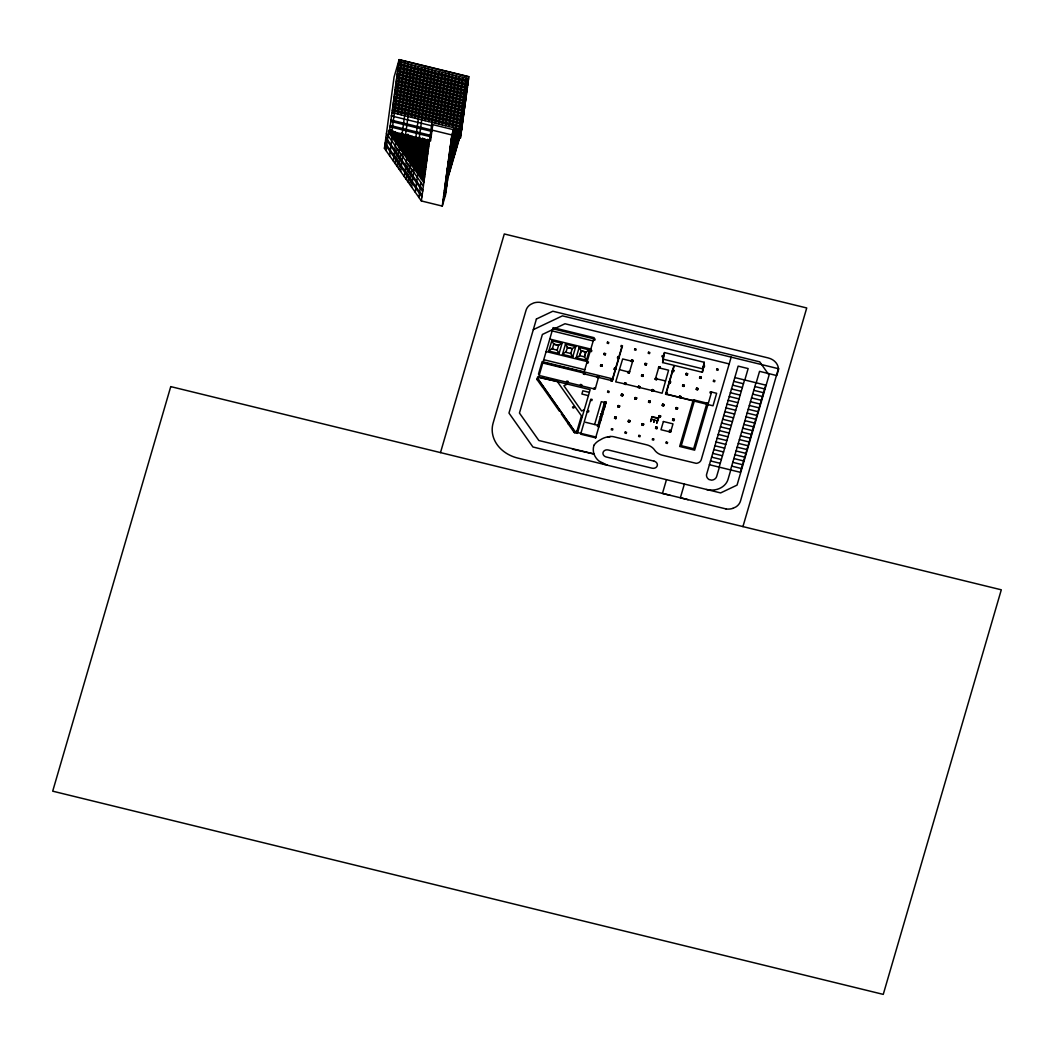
<?xml version="1.0" encoding="UTF-8"?>
<svg xmlns="http://www.w3.org/2000/svg" width="1054" height="1054" viewBox="0 0 1054 1054"><rect width="100%" height="100%" fill="white"/><g stroke="black" fill="none" stroke-linecap="round" stroke-linejoin="round"><path stroke-width="1.5" d="M461.112 132.738L447.805 178.35L445.592 194.674L442.272 206.083L421.363 200.958L384.433 148.337L394.077 77.047L399.15 59.617L468.859 76.678L460.374 138.179L461.823 126.454M385.962 150.524L387.991 135.558M384.433 148.337L389.519 130.92L399.15 59.617M391.877 131.5L401.495 60.381M389.624 155.742L392.984 130.894L424.722 176.11M397.78 114.016L404.907 61.211M393.287 160.959L397.094 132.844L425.17 172.843M401.192 114.846L401.455 112.936M401.64 111.579L401.89 109.682M402.075 108.312L402.338 106.414M402.523 105.044L402.773 103.147M402.957 101.79L403.221 99.88M403.405 98.523L403.656 96.612M403.84 95.255L404.104 93.345M404.288 91.988L404.538 90.077M404.723 88.72L404.986 86.823M405.171 85.453L405.421 83.556M405.606 82.186L405.869 80.288M406.053 78.931L406.304 77.021M406.488 75.664L406.752 73.754M406.936 72.397L407.187 70.486M407.371 69.129L407.634 67.219M407.819 65.862L408.069 63.965M395.118 163.581L397.147 148.614M397.608 145.254L397.859 143.344M398.043 141.987L398.307 140.077M398.491 138.72L398.741 136.822M398.926 135.452L399.189 133.555L425.421 170.932M396.963 166.189L401.455 132.896L425.869 167.678M402.141 134.003L404.868 113.779M405.052 112.422L405.316 110.512M405.5 109.155L405.75 107.245M405.935 105.887L406.198 103.977M406.383 102.62L406.633 100.723M406.818 99.353L407.081 97.455M407.266 96.085L407.516 94.188M407.7 92.831L407.964 90.921M408.148 89.564L408.399 87.653M408.583 86.296L408.847 84.386M409.031 83.029L409.281 81.118M409.466 79.761L409.729 77.851M409.914 76.494L410.177 74.597M410.349 73.227L410.612 71.329M410.796 69.972L411.06 68.062M411.244 66.705L411.495 64.795M398.794 168.798L400.81 153.831M401.271 150.472L401.521 148.574M401.706 147.204L401.969 145.307M402.154 143.937L402.404 142.04M402.588 140.683L402.852 138.772M403.036 137.415L403.287 135.505M400.625 171.407L408.293 114.609M408.478 113.252L408.728 111.355M408.912 109.985L409.176 108.088M409.36 106.717L409.624 104.82M409.795 103.463L410.059 101.553M410.243 100.196L410.507 98.285M410.678 96.928L410.941 95.018M411.126 93.661L411.389 91.751M411.574 90.394L411.824 88.496M412.009 87.126L412.272 85.229M412.457 83.859L412.707 81.962M412.891 80.605L413.155 78.694M413.339 77.337L413.59 75.427M413.774 74.07L414.038 72.159M414.222 70.802L414.472 68.892M414.657 67.535L414.92 65.638M411.455 117.363L411.719 115.453M411.903 114.095L412.154 112.185M412.338 110.828L412.601 108.918M412.786 107.561L413.036 105.65M413.221 104.293L413.484 102.396M413.669 101.026L413.919 99.129M414.103 97.758L414.367 95.861M414.551 94.504L414.802 92.594M414.986 91.237L415.25 89.326M415.434 87.969L415.684 86.059M415.869 84.702L416.132 82.792M416.317 81.435L416.567 79.537M416.752 78.167L417.015 76.27M417.2 74.9L417.45 73.003M417.634 71.646L417.898 69.735M418.082 68.378L418.333 66.468M404.288 176.624L409.848 135.452L426.936 159.786M406.119 179.233L408.148 164.266M408.596 160.919L408.86 159.009M409.031 157.652L409.295 155.742M409.479 154.385L409.742 152.474M409.914 151.117L410.177 149.22M410.362 147.85L410.625 145.953M410.81 144.582L411.06 142.685M411.244 141.328L411.508 139.418M411.692 138.061L411.943 136.15L427.199 157.876M414.881 118.193L415.131 116.283M415.316 114.926L415.579 113.028M415.763 111.658L416.014 109.761M416.198 108.404L416.462 106.494M416.646 105.136L416.897 103.226M417.081 101.869L417.344 99.959M417.529 98.602L417.779 96.691M417.964 95.334L418.227 93.424M418.412 92.067L418.662 90.17M418.846 88.799L419.11 86.902M419.294 85.532L419.545 83.635M419.729 82.278L419.993 80.367M420.177 79.01L420.427 77.1M420.612 75.743L420.875 73.833M421.06 72.476L421.31 70.565M421.495 69.208L421.758 67.311M407.951 181.855L413.958 137.402L427.371 156.519M415.816 137.349L418.557 117.126M418.741 115.769L418.991 113.858M419.176 112.501L419.439 110.591M419.624 109.234L419.874 107.324M420.059 105.967L420.322 104.069M420.506 102.699L420.757 100.802M420.941 99.432L421.205 97.535M421.389 96.177L421.64 94.267M421.824 92.91L422.087 91M422.272 89.643L422.522 87.732M422.707 86.375L422.97 84.465M423.155 83.108L423.405 81.211M423.589 79.84L423.853 77.943M424.037 76.573L424.288 74.676M424.472 73.319L424.736 71.409M424.92 70.051L425.17 68.141M409.782 184.463L411.811 169.496M412.259 166.137L412.522 164.226M412.707 162.869L412.957 160.959M413.142 159.602L413.405 157.705M413.59 156.335L413.84 154.437M414.024 153.08L414.288 151.17M414.472 149.813L414.723 147.903M414.907 146.546L415.171 144.635M415.355 143.278L415.605 141.368M415.79 140.011L416.053 138.1L427.634 154.609M411.613 187.072L418.319 137.455L428.082 151.341M419.242 138.193L421.969 117.969M422.153 116.599L422.417 114.702M422.601 113.331L422.852 111.434M423.036 110.077L423.3 108.167M423.484 106.81L423.734 104.899M423.919 103.542L424.182 101.632M424.367 100.275L424.617 98.365M424.802 97.008L425.065 95.11M425.249 93.74L425.5 91.843M425.684 90.473L425.948 88.576M426.132 87.218L426.396 85.308M426.567 83.951L426.83 82.041M427.015 80.684L427.278 78.773M427.45 77.416L427.713 75.506M427.898 74.149L428.161 72.239M428.346 70.881L428.596 68.984M415.276 192.289L422.614 138.048L428.701 146.717M425.131 120.709L425.394 118.799M425.579 117.442L425.842 115.532M426.014 114.175L426.277 112.264M426.462 110.907L426.725 108.997M426.896 107.64L427.16 105.743M427.344 104.372L427.608 102.475M427.792 101.105L428.043 99.208M428.227 97.851L428.491 95.94M428.675 94.583L428.925 92.673M429.11 91.316L429.373 89.406M429.558 88.049L429.808 86.138M429.992 84.781L430.256 82.884M430.44 81.514L430.691 79.617M430.875 78.246L431.139 76.349M431.323 74.992L431.573 73.082M431.758 71.725L432.021 69.814M428.556 121.539L428.82 119.642M429.004 118.272L429.255 116.375M429.439 115.005L429.703 113.107M429.887 111.75L430.137 109.84M430.322 108.483L430.585 106.573M430.77 105.216L431.02 103.305M431.205 101.948L431.468 100.038M431.653 98.681L431.903 96.784M432.087 95.413L432.351 93.516M432.535 92.146L432.786 90.249M432.97 88.892L433.234 86.981M433.418 85.624L433.668 83.714M433.853 82.357L434.116 80.447M434.301 79.09L434.551 77.179M434.735 75.822L434.999 73.925M435.183 72.555L435.434 70.658M418.939 197.506L420.968 182.54M421.416 179.18L421.679 177.283M421.863 175.913L422.114 174.015M422.298 172.645L422.562 170.748M422.746 169.391L422.997 167.481M423.181 166.124L423.444 164.213M423.629 162.856L423.879 160.946M424.064 159.589L424.327 157.678M424.512 156.321L424.762 154.424M424.946 153.054L425.21 151.157M425.394 149.787L425.645 147.889M425.829 146.532L426.093 144.622M426.277 143.265L426.527 141.355M421.363 200.958L432.232 120.472M432.417 119.115L432.68 117.205M432.865 115.848L433.115 113.937M433.299 112.58L433.563 110.67M433.747 109.313L433.998 107.416M434.182 106.046L434.446 104.148M434.63 102.778L434.88 100.881M435.065 99.524L435.328 97.614M435.513 96.257L435.763 94.346M435.948 92.989L436.211 91.079M436.396 89.722L436.646 87.811M436.83 86.454L437.094 84.557M437.278 83.187L437.529 81.29M437.713 79.92L437.977 78.022M438.161 76.665L438.411 74.755M438.596 73.398L438.859 71.488M435.394 123.213L435.658 121.315M435.842 119.945L436.092 118.048M436.277 116.678L436.54 114.781M436.725 113.424L436.975 111.513M437.16 110.156L437.423 108.246M437.608 106.889L437.858 104.978M438.042 103.621L438.306 101.711M438.49 100.354L438.741 98.457M438.925 97.087L439.189 95.189M439.373 93.819L439.623 91.922M439.808 90.565L440.071 88.655M440.256 87.298L440.506 85.387M440.691 84.03L440.954 82.12M441.139 80.763L441.389 78.852M441.573 77.495L441.837 75.598M442.021 74.228L442.272 72.331M438.82 124.056L439.07 122.145M439.254 120.788L439.518 118.878M439.702 117.521L439.953 115.611M440.137 114.254L440.401 112.356M440.585 110.986L440.835 109.089M441.02 107.719L441.283 105.822M441.468 104.465L441.718 102.554M441.903 101.197L442.166 99.287M442.351 97.93L442.601 96.019M442.785 94.662L443.049 92.752M443.233 91.395L443.497 89.485M443.668 88.128L443.932 86.23M444.116 84.86L444.38 82.963M444.564 81.606L444.814 79.696M444.999 78.339L445.262 76.428M445.447 75.071L445.697 73.161M442.232 124.886L442.496 122.989M442.68 121.618L442.943 119.721M443.115 118.351L443.378 116.454M443.563 115.097L443.826 113.186M444.011 111.829L444.261 109.919M444.445 108.562L444.709 106.652M444.893 105.295L445.144 103.384M445.328 102.027L445.592 100.13M445.776 98.76L446.026 96.863M446.211 95.492L446.474 93.595M446.659 92.238L446.909 90.328M447.094 88.971L447.357 87.06M447.542 85.703L447.792 83.793M447.976 82.436L448.24 80.526M448.424 79.169L448.675 77.271M448.859 75.901L449.123 74.004M445.658 125.729L445.921 123.819M446.106 122.462L446.356 120.551M446.54 119.194L446.804 117.284M446.988 115.927L447.239 114.03M447.423 112.659L447.686 110.762M447.871 109.392L448.121 107.495M448.306 106.138L448.569 104.227M448.754 102.87L449.004 100.96M449.188 99.603L449.452 97.693M449.636 96.336L449.887 94.425M450.071 93.068L450.335 91.171M450.519 89.801L450.769 87.904M450.954 86.533L451.217 84.636M451.402 83.279L451.652 81.369M451.837 80.012L452.1 78.101M452.285 76.744L452.535 74.834M449.083 126.559L449.333 124.662M449.518 123.292L449.781 121.394M449.966 120.037L450.216 118.127M450.401 116.77L450.664 114.86M450.848 113.503L451.099 111.592M451.283 110.235L451.547 108.325M451.731 106.968L451.982 105.057M452.166 103.7L452.429 101.803M452.614 100.433L452.864 98.536M453.049 97.166L453.312 95.268M453.497 93.911L453.747 92.001M453.931 90.644L454.195 88.734M454.379 87.377L454.63 85.466M454.814 84.109L455.078 82.199M455.262 80.842L455.512 78.945M455.697 77.574L455.96 75.677M452.495 127.402L452.759 125.492M452.943 124.135L453.194 122.224M453.378 120.867L453.642 118.957M453.826 117.6L454.076 115.703M454.261 114.333L454.524 112.435M454.709 111.065L454.959 109.168M455.144 107.811L455.407 105.901M455.591 104.544L455.842 102.633M456.026 101.276L456.29 99.366M456.474 98.009L456.725 96.098M456.909 94.741L457.172 92.844M457.357 91.474L457.607 89.577M457.792 88.207L458.055 86.309M458.24 84.952L458.49 83.042M458.674 81.685L458.938 79.775M459.122 78.418L459.373 76.507M442.272 206.083L451.889 134.965L453.721 128.693M445.328 185.781L445.578 183.883M445.763 182.526L446.026 180.616M446.211 179.259L446.461 177.349M446.646 175.992L446.909 174.081M447.094 172.724L447.344 170.814M447.528 169.457L447.792 167.546M447.976 166.189L448.227 164.292M448.411 162.922L448.675 161.025M448.859 159.668L449.109 157.757M449.294 156.4L449.557 154.49M449.742 153.133L449.992 151.223M450.177 149.866L450.44 147.955M450.625 146.598L450.875 144.688M451.059 143.331L451.323 141.434M451.507 140.063L451.758 138.166M451.942 136.796L452.206 134.899M446.158 182.935L446.409 181.024M446.593 179.667L446.856 177.77M447.041 176.4L447.291 174.503M447.476 173.133L447.739 171.235M447.924 169.878L448.174 167.968M448.358 166.611L448.622 164.701M448.806 163.344L449.057 161.433M449.241 160.076L449.505 158.166M449.689 156.809L449.939 154.912M450.124 153.541L450.387 151.644M450.572 150.274L450.822 148.377M451.007 147.02L451.27 145.109M451.455 143.752L451.705 141.842M451.889 140.485L452.153 138.575M452.337 137.218L452.588 135.307M452.772 133.95L453.036 132.053M446.988 180.089L447.239 178.179M447.423 176.822L447.686 174.911M447.871 173.554L448.121 171.644M448.306 170.287L448.569 168.376M448.754 167.019L449.004 165.122M449.188 163.752L449.452 161.855M449.636 160.485L449.887 158.587M450.071 157.23L450.335 155.32M450.519 153.963L450.769 152.053M450.954 150.696L451.217 148.785M451.402 147.428L451.652 145.518M451.837 144.161L452.1 142.264M452.285 140.893L452.535 138.996M452.719 137.626L452.983 135.729M453.167 134.372L453.431 132.461M447.818 177.23L448.069 175.333M448.253 173.963L448.517 172.065M448.701 170.708L448.964 168.798M449.136 167.441L449.399 165.531M449.584 164.174L449.847 162.263M450.018 160.906L450.282 158.996M450.466 157.639L450.73 155.728M450.914 154.371L451.165 152.474M451.349 151.104L451.613 149.207M451.797 147.837L452.047 145.939M452.232 144.582L452.495 142.672M452.68 141.315L452.93 139.405M453.115 138.048L453.378 136.137M453.563 134.78L453.813 132.87M453.997 131.513L454.261 129.616L451.191 140.129M448.648 174.384L448.912 172.474M449.096 171.117L449.347 169.207M449.531 167.85L449.794 165.952M449.979 164.582L450.229 162.685M450.414 161.315L450.677 159.417M450.862 158.06L451.112 156.15M451.296 154.793L451.56 152.883M451.744 151.526L451.995 149.615M452.179 148.258L452.443 146.348M452.627 144.991L452.877 143.094M453.062 141.723L453.325 139.826M453.51 138.456L453.76 136.559M453.945 135.202L454.208 133.291M454.393 131.934L454.643 130.024M449.478 171.525L449.742 169.628M449.926 168.271L450.177 166.361M450.361 165.004L450.625 163.093M450.809 161.736L451.059 159.826M451.244 158.469L451.507 156.559M451.692 155.201L451.942 153.304M452.126 151.934L452.39 150.037M452.574 148.667L452.825 146.769M453.009 145.412L453.273 143.502M453.457 142.145L453.707 140.235M453.892 138.878L454.155 136.967M454.34 135.61L454.59 133.7M454.775 132.343L455.038 130.446L450.308 146.664M450.308 168.68L450.572 166.769M450.756 165.412L451.007 163.515M451.191 162.145L451.455 160.248M451.639 158.877L451.889 156.98M452.074 155.623L452.337 153.713M452.522 152.356L452.772 150.445M452.957 149.088L453.22 147.178M453.404 145.821L453.655 143.911M453.839 142.553L454.103 140.656M454.287 139.286L454.551 137.389M454.722 136.019L454.985 134.121M455.17 132.764L455.433 130.854L449.86 149.931M455.921 128.232L456.171 126.335M456.356 124.965L456.619 123.068M456.804 121.711L457.054 119.8M457.238 118.443L457.502 116.533M457.686 115.176L457.937 113.265M458.121 111.908L458.385 109.998M458.569 108.641L458.819 106.744M459.004 105.374L459.267 103.476M459.452 102.106L459.715 100.209M459.887 98.852L460.15 96.942M460.334 95.585L460.598 93.674M460.769 92.317L461.033 90.407M461.217 89.05L461.481 87.139M461.665 85.782L461.916 83.872M462.1 82.515L462.363 80.618M462.548 79.248L462.798 77.35M451.138 165.834L451.402 163.923M451.586 162.566L451.85 160.656M452.034 159.299L452.285 157.389M452.469 156.032L452.733 154.134M452.917 152.764L453.167 150.867M453.352 149.497L453.615 147.6M453.8 146.242L454.05 144.332M454.234 142.975L454.498 141.065M454.682 139.708L454.933 137.797M455.117 136.44L455.381 134.53M455.565 133.173L455.815 131.263L449.426 153.199M451.982 162.975L452.232 161.078M452.416 159.707L452.68 157.81M452.864 156.453L453.115 154.543M453.299 153.186L453.563 151.275M453.747 149.918L453.997 148.008M454.182 146.651L454.445 144.741M454.63 143.384L454.88 141.486M455.064 140.116L455.328 138.219M455.512 136.849L455.763 134.952M455.947 133.595L456.211 131.684L448.978 156.453M452.812 160.129L453.062 158.219M453.246 156.862L453.51 154.951M453.694 153.594L453.945 151.697M454.129 150.327L454.393 148.43M454.577 147.059L454.827 145.162M455.012 143.805L455.275 141.895M455.46 140.538L455.71 138.627M455.895 137.27L456.158 135.36M456.342 134.003L456.593 132.093L448.543 159.721M453.642 157.283L453.892 155.373M454.076 154.016L454.34 152.105M454.524 150.748L454.775 148.838M454.959 147.481L455.223 145.571M455.407 144.214L455.657 142.303M455.842 140.946L456.105 139.049M456.29 137.679L456.553 135.782M456.725 134.411L456.988 132.514M454.472 154.424L454.735 152.527M454.92 151.157L455.17 149.26M455.354 147.889L455.618 145.992M455.802 144.635L456.053 142.725M456.237 141.368L456.501 139.457M456.685 138.1L456.935 136.19M457.12 134.833L457.383 132.923M455.302 151.578L455.565 149.668M455.75 148.311L456 146.401M456.184 145.044L456.448 143.133M456.632 141.776L456.883 139.879M457.067 138.509L457.331 136.612M457.515 135.241L457.765 133.344M456.132 148.719L456.395 146.822M456.58 145.452L456.83 143.555M457.014 142.198L457.278 140.287M457.462 138.93L457.713 137.02M457.897 135.663L458.161 133.753M458.345 132.396L458.595 130.485L447.212 169.523M456.962 145.874L457.225 143.963M457.41 142.606L457.673 140.709M457.844 139.339L458.108 137.442M458.292 136.071L458.556 134.174M458.727 132.817L458.991 130.907L446.777 172.79M459.333 129.075L459.597 127.165M459.781 125.808L460.045 123.898M460.216 122.541L460.479 120.63M460.664 119.273L460.927 117.376M461.112 116.006L461.362 114.109M461.547 112.738L461.81 110.841M461.995 109.484L462.245 107.574M462.429 106.217L462.693 104.306M462.877 102.949L463.128 101.039M463.312 99.682L463.576 97.772M463.76 96.415L464.01 94.517M464.195 93.147L464.458 91.25M464.643 89.88L464.893 87.983M465.077 86.626L465.341 84.715M465.525 83.358L465.776 81.448M465.96 80.091L466.224 78.18M457.805 143.028L458.055 141.117M458.24 139.76L458.503 137.85M458.688 136.493L458.938 134.583M459.122 133.226L459.386 131.315L446.329 176.058M458.635 140.169L458.885 138.272M459.07 136.901L459.333 135.004M459.518 133.634L459.768 131.737L445.882 179.312M459.465 137.323L459.715 135.413M459.9 134.056L460.163 132.145L445.447 182.579M460.031 136.467L460.73 131.21L445.183 184.49M461.178 127.942L461.441 126.032M462.324 119.497L462.508 118.14M463.641 109.708L463.154 116.651L463.72 114.688L394.012 97.627M464.709 101.816L464.274 105.084L465.67 100.262L395.961 83.2M465.591 95.282L465.407 96.639L466.237 93.793M466.474 88.747L466.738 86.85M462.89 118.562L462.271 123.186L462.838 121.21L393.129 104.162M465.104 102.225L464.471 106.849L465.051 104.886L395.342 87.838M465.987 95.703L465.354 100.328L465.934 98.351L396.225 81.303M595.866 437.015L574.97 431.903L538.054 379.071L574.997 431.692L576.683 432.1L581.189 416.659L582.164 416.897L557.237 381.377L538.541 377.398M543.363 386.634L542.481 387.253L536.947 379.387L537.698 376.831L590.148 389.664L577.381 433.365L574.325 432.627L567.935 423.51L568.817 422.891M552.388 348.255L548.805 351.035L559.068 353.551L562.072 343.222L551.809 340.719L553.719 344.091L552.296 348.979L557.158 350.165L559.068 353.551M552.494 348.887L552.612 348.018M559.002 366.423L542.981 362.326M566.077 351.601L562.48 354.381L572.744 356.898L575.747 346.582L565.497 344.065L562.48 354.381M566.182 352.234L566.288 351.364M574.997 431.692L574.733 432.72M598.501 377.78L597.196 377.451L597.486 376.067L598.935 376.423L598.58 377.648M599.542 423.734C597.144 424.143 602.427 420.151 601.347 416.976L600.372 416.738L601.347 416.976M602.875 412.325C600.477 412.746 605.76 408.741 604.667 405.566L603.692 405.329L604.667 405.566M618.566 358.281L615.523 368.452M618.869 356.858L621.926 346.7M651.596 418.267L652.044 416.607L658.566 418.201L657.801 420.915L651.122 419.281L651.991 416.831M662.623 362.55L663.533 355.83L662.215 355.554L661.899 356.634L663.203 356.95L664.481 352.576L704.217 362.299L703.308 369.005L702.359 372.273L662.623 362.55L664.481 352.576M692.965 400.889L694.27 401.205M702.359 372.273L703.084 366.897M593.942 445.289L593.784 445.947A18.471 15.494 7.7 0 0 598.962 461.059L607.341 465.249M467.436 81.672L468.266 78.826L467.568 83.991L468.134 82.028L398.425 64.979M451.626 136.862L453.866 129.194L451.375 138.772M468.002 80.736L468.582 78.76L398.873 61.712M467.752 82.634L468.319 80.671L398.61 63.609M450.743 143.397L454.827 128.667M466.29 90.117L467.12 87.258L466.421 92.436L467.001 90.46L397.292 73.411M467.304 85.901L467.884 83.938L398.175 66.876M450.493 145.307L455.223 129.075M466.869 89.168L467.436 87.192L397.727 70.144M466.685 90.525L467.251 88.562L397.542 71.501M450.045 148.561L455.605 129.497M449.61 151.829L456 129.905M465.157 98.549L466.553 93.727L396.844 76.678M465.802 97.06L466.369 95.084L396.66 78.036M449.162 155.096L456.395 130.327M465.539 98.957L466.118 96.994L396.409 79.946M448.727 158.363L456.777 130.736M464.089 106.441L465.486 101.619L395.777 84.57M448.279 161.631L457.172 131.157M464.656 105.492L465.236 103.529L395.527 86.468M448.095 162.988L457.818 129.668M447.845 164.898L457.568 131.566M464.221 108.76L464.788 106.797L395.079 89.735M447.66 166.255L458.213 130.077L447.397 168.166M463.773 112.027L464.353 110.051L394.644 93.002M463.589 113.384L464.168 111.421L394.459 94.359M446.949 171.42L459.175 129.55M463.338 115.294L463.905 113.318L394.196 96.27M446.514 174.687L459.57 129.958M462.06 121.408L463.47 116.586L393.761 99.537M462.706 119.919L463.286 117.943L393.577 100.894M446.066 177.955L459.952 130.38M462.456 121.816L463.022 119.853L393.313 102.805M445.631 181.222L460.348 130.788M460.993 129.299L462.403 124.477L392.694 107.429M461.573 128.351L462.139 126.388L392.431 109.326M444.999 185.847L461.955 127.745L392.246 110.696M444.748 187.757L461.705 129.655L391.996 112.594M444.287 191.117L447.621 179.707M443.747 195.188L447.067 183.791M443.563 196.558L446.883 185.148M443.009 200.629L446.329 189.233M442.825 201.999L446.145 190.59M440.493 452.601L504.286 233.962L806.732 307.966L742.938 526.605M537.171 379.69L538.027 379.282L553.1 327.649L594.14 337.688L583.521 374.104L584.825 374.433L585.26 373.076L583.797 372.721M548.805 351.035L552.125 339.625M557.158 350.165L558.58 345.277L562.072 343.222M565.497 344.065L567.395 347.438L565.972 352.326L570.833 353.512L572.744 356.898M570.833 353.512L572.256 348.624L575.747 346.582M566.512 382.167L566.828 381.074L568.132 381.403L567.816 382.483M576.169 357.728L579.173 347.412L589.436 349.928L586.419 360.244L576.169 357.728L579.66 355.672L581.083 350.784L579.173 347.412M579.858 355.58L581.202 350.969L585.734 352.076L584.39 356.687M586.419 360.244L584.522 356.858L585.945 351.983L589.436 349.928M580.187 385.514L580.504 384.433L581.808 384.75L581.492 385.83M584.957 374.21L583.442 373.946M597.051 377.029L598.804 377.596M583.89 423.076L580.649 434.169L595.629 437.832M584.206 421.982L590.859 399.176L592.164 399.492L591.847 400.586L590.543 400.27M593.876 388.86L594.192 387.78L595.497 388.096M600.53 366.015L600.806 364.658L602.269 365.013L601.913 366.239L600.451 365.883M604.047 354.473L604.14 353.261L605.589 353.617L605.233 354.842L603.784 354.487M602.005 365.027L601.834 366.331M605.325 353.63L605.154 354.934M598.777 376.383L595.167 389.176L540.452 375.791M594.627 424.498L601.294 401.693L605.879 402.628M610.701 380.507L612.269 380.995L612.624 379.769L611.162 379.414L610.885 380.81L612.176 381.126L622.479 345.791L621.188 345.475L620.872 346.555L622.163 346.871M598.408 423.458L600.424 416.528L601.57 416.804M601.729 412.048L603.758 405.131L604.891 405.408M598.092 425.091L599.212 425.434L598.962 426.606L597.499 426.251M601.426 413.682L602.545 414.038L602.282 415.197L600.82 414.841M612.19 379.848L615.272 369.506M595.55 438.108L606.169 401.719M624.403 383.788L626.181 384.223M614.574 418.359L614.864 416.976L616.327 417.331L615.879 418.675L614.772 418.188M618.184 405.566L617.907 406.963L619.212 407.279L619.647 405.922L618.184 405.566L619.554 405.974L619.041 407.081M632.519 361.667L631.214 361.338L631.504 359.954L632.953 360.31L629.185 373.063L627.881 372.747L628.171 371.364L629.633 371.719M624.969 383.05L626.089 383.327M615.72 418.491L616.155 417.292M622.374 395.685L622.809 394.486M629.027 372.879L629.462 371.68M632.36 361.469L632.795 360.27M638.078 387.134L639.87 387.569M634.916 398.873L635.193 397.516L636.656 397.872L636.221 399.216L634.916 398.873L635.233 397.819L636.537 398.135M628.79 420.375L629.91 420.73M638.302 387.556L638.764 386.172L639.778 386.673M629.396 421.837L629.844 420.638M636.049 399.031L636.497 397.832M642.716 376.225L643.151 375.026M646.036 364.816L646.471 363.617M646.194 365.013L646.642 363.656L645.18 363.301L644.824 364.526L646.286 364.882L644.89 364.697L645.206 363.604L646.51 363.92M651.767 390.481L653.546 390.915M643.559 424.288L642.255 423.971L641.939 425.052L643.243 425.381L643.678 424.024L642.229 423.668L641.873 424.894L643.322 425.249M651.991 390.902L652.452 389.519L653.454 390.02M651.28 419.321L650.621 421.613L651.451 419.36M654.468 420.098L653.796 422.39L654.626 420.138M656.155 427.068L655.628 428.398L656.919 428.728L657.367 427.371L655.904 427.015L655.548 428.24L656.761 428.53M659.475 415.671L658.948 417.002L660.252 417.318L660.687 415.961L659.237 415.605L658.882 416.831L660.331 417.186M662.808 404.262L662.281 405.592L663.585 405.922L664.02 404.565L662.558 404.209L662.202 405.434L663.664 405.79M673.875 365.843L665.601 394.196L666.905 394.512L667.34 393.155L665.891 392.799L665.535 394.025L707.959 404.512M666.247 393.155L669.264 382.839M669.58 381.746L672.584 371.43M672.9 370.349L674.191 365.922M657.103 427.384L655.97 427.107M660.423 415.974L659.29 415.698M673.401 371.509L672.188 371.219L672.544 369.994L673.993 370.349L673.559 371.706L672.254 371.39M673.163 419.018L672.623 420.348L673.928 420.665L674.376 419.308L672.913 418.952L672.557 420.177L674.02 420.533M679.211 397.371L679.566 396.146L681.029 396.502L680.581 397.859L679.29 397.542L679.817 396.212M669.303 431.745L669.83 430.414M676.484 407.608L675.957 408.939L677.261 409.268L677.696 407.911L676.246 407.555L675.891 408.781L677.34 409.136M683.137 384.802L682.61 386.133L683.914 386.449L684.349 385.105L682.9 384.75L682.544 385.962L683.993 386.331M686.47 373.406L685.943 374.737L687.248 375.053L687.682 373.696L686.22 373.34L685.864 374.565L687.327 374.921M674.112 419.321L672.979 419.044M677.432 407.924L676.299 407.648M666.457 479.715L662.465 493.404L670.225 495.34M696.826 388.149L696.299 389.479L697.59 389.809L698.038 388.452L696.575 388.096L696.22 389.321L697.682 389.677M700.146 376.752L699.619 378.083L700.923 378.399L701.358 377.042L699.909 376.686L699.553 377.912L701.002 378.267M703.585 364.473L704.217 362.299M694.586 400.125L681.279 445.697L693.664 448.727L706.957 403.142M684.362 484.102L680.37 497.778L688.13 499.715M711.595 392.062L694.639 450.163L679.659 446.461L693.282 399.795L708.262 403.471M731.173 357.135L701.253 459.676A6.126 5.138 7.7 0 1 696.246 463.352L662.544 455.249A12.912 10.83 7.7 0 1 657.986 453.286L657.327 452.825A12.912 10.83 7.7 0 1 654.587 450.032A12.912 10.83 7.7 0 0 651.859 447.239L651.188 446.777A12.912 10.83 7.7 0 0 646.629 444.814L613.744 436.764A8.406 7.049 7.7 0 0 610.477 436.527L609.396 436.685M719.144 467.106L744.572 379.954M719.381 467.172L716.654 476.487A6.126 5.138 7.7 0 1 711.648 480.176L708.986 479.517A6.126 5.138 7.7 0 1 706.509 474.708L738.143 366.12L748.142 368.571L744.809 380.02M730.554 469.9L755.981 382.747M730.778 469.965L728.064 479.28A17.892 15.006 7.7 0 1 706.509 489.504L706.509 489.504M756.205 382.8L759.552 371.351L776.798 375.58L778.774 368.781L562.441 315.857L533.311 329.652M567.342 384.078L563.903 385.711L581.65 410.994L584.285 409.756M574.101 432.311L578.277 430.335M732.978 508.318L735.89 506.934A13.438 11.278 7.7 0 0 740.514 500.979L778.432 368.518A13.465 11.291 7.7 0 0 768.208 357.938L540.399 302.406A13.438 11.278 7.7 0 0 533.548 303.025L530.636 304.408A13.438 11.278 7.7 0 0 526.012 310.363L493.127 423.049A33.609 28.194 7.7 0 0 495.051 441.231A33.122 27.773 7.7 0 0 499.543 447.607A33.609 28.181 7.7 0 0 517.738 458.068L726.114 508.95M609.199 436.699L606.854 437.081A18.485 15.494 7.7 0 0 600.543 439.729A18.485 15.494 7.7 0 0 593.955 445.275M607.565 436.962L610.477 436.527M572.467 449.188L594.008 453.997L538.844 440.493L519.451 413.049L542.388 334.461L564.984 323.749L729.184 363.92M559.015 366.252L584.035 372.273M399.137 59.801L468.832 76.863M397.99 68.233L467.699 85.295M397.108 74.768L466.817 91.83M394.894 91.092L464.603 108.154M392.878 106.059L462.587 123.12M461.428 131.645L432.772 124.635L430.559 140.959L389.519 130.92M391.1 115.848L432.588 125.993M390.981 120.037L451.889 134.965M390.797 121.394L431.85 131.434M390.257 125.479L431.297 135.518M390.072 126.836L431.112 136.875M552.77 328.769L595.128 339.098L594.812 340.178L593.507 339.862M703.268 365.593L704.573 365.909L704.256 366.99L702.952 366.673M552.138 330.903L593.191 340.956M663.572 359.282L703.308 369.005M734.809 377.569L765.757 385.145L740.316 472.297L709.368 464.722M733.703 381.35L743.465 383.748M754.875 386.541L764.651 388.926M549.766 339.059L590.807 349.098M590.49 350.178L591.795 350.495L591.478 351.588L590.174 351.272M604.179 353.525L605.483 353.841M617.855 356.871L619.159 357.227M631.53 360.257L632.835 360.573M660.199 367.266L658.895 366.95L655.245 379.44L656.55 379.756L656.998 378.412L655.535 378.057L655.18 379.269L656.629 379.624M672.584 370.27L673.875 370.613M686.259 373.643L687.564 373.959M699.935 376.989L701.239 377.319M732.596 385.145L742.359 387.543M753.768 390.323L763.544 392.72M632.598 361.39L622.664 358.966L615.707 381.877L624.561 383.827M658.658 367.767L668.592 370.191L662.123 393.234L653.388 390.876M617.46 357.833L618.922 358.189L619.278 356.963L617.815 356.608L617.539 357.991L618.843 358.32M631.148 361.179L632.598 361.535M659.962 368.228L658.5 367.872L658.855 366.647L660.318 367.003L659.883 368.36L658.579 368.044M553.719 344.091L558.58 345.277M567.395 347.438L572.256 348.624M581.083 350.784L585.945 351.983M553.837 344.263L558.383 345.383M567.526 347.622L572.058 348.729M731.489 388.939L741.265 391.324M752.661 394.117L762.437 396.502M579.66 355.672L584.522 356.858M730.382 392.72L740.158 395.118M751.555 397.911L761.331 400.296M546.117 351.549L588.475 361.904L588.145 362.984L586.854 362.668M600.846 364.934L602.15 365.251M614.522 368.281L615.826 368.637M628.21 371.667L629.501 371.983M643.19 375.329L641.886 375.013L641.57 376.094L642.874 376.41L643.309 375.066L641.846 374.71L641.491 375.922L642.953 376.278M655.562 378.36L656.866 378.676M669.25 381.667L670.555 382.022M682.926 385.053L684.23 385.369M696.615 388.399L697.906 388.715M619.541 369.651L629.422 372.246M665.456 380.889L655.483 378.623M729.276 396.515L739.052 398.899M750.448 401.693L760.224 404.09M614.139 369.229L615.589 369.585L615.944 368.373L614.495 368.004L614.205 369.401L615.51 369.717M627.815 372.576L629.278 372.932M670.318 382.971L668.855 382.615L669.211 381.403L670.673 381.759L670.239 383.103L668.934 382.786M711.279 393.155L709.974 392.826L710.291 391.745L716.641 393.3L713.005 405.79L706.641 404.235M728.169 400.309L737.945 402.694M749.341 405.487L759.117 407.872M727.062 404.09L736.838 406.488M748.235 409.268L758.01 411.666M543.745 359.691L584.786 369.73M612.822 378.913L542.138 361.627L538.489 374.117L539.464 374.354M542.797 362.984L585.141 373.34M597.539 376.159L598.817 376.686M611.228 379.506L612.493 380.033M665.944 392.892L667.222 393.432M679.632 396.238L680.91 396.778M725.956 407.885L735.732 410.269M747.128 413.063L756.904 415.447M584.917 374.051L597.223 377.068M598.606 377.398L610.898 380.415M625.944 384.17L638.25 387.174M639.633 387.516L651.925 390.52M666.984 394.209L679.369 397.239M680.673 397.556L693.045 400.586M724.849 411.666L734.625 414.064M746.034 416.857L755.797 419.242M723.742 415.46L733.518 417.845M744.928 420.638L754.69 423.036M621.583 394.249L622.888 394.565M635.259 397.595L636.537 398.096M648.935 400.942L650.239 401.271M662.623 404.288L663.928 404.617M621.544 394.473L622.848 394.789M650.213 401.482L648.908 401.166L648.592 402.246L649.896 402.562L650.331 401.218L648.882 400.863L648.526 402.075L649.975 402.444M662.597 404.512L663.901 404.828M676.273 407.858L677.577 408.175M722.636 419.255L732.411 421.64M743.821 424.433L753.584 426.817M621.162 395.382L622.624 395.737M634.837 398.728L636.3 399.084M721.529 423.036L731.305 425.434M742.714 428.214L752.477 430.612M537.053 379.045L538.027 379.282M589.344 392.378L582.836 390.784L581.887 394.038L588.395 395.632M720.435 426.83L730.198 429.215M741.608 432.008L751.383 434.406M604.535 402.523L605.839 402.839M618.224 405.869L619.528 406.185M659.264 415.908L660.568 416.238M672.953 419.255L674.244 419.584M719.329 430.612L729.091 433.01M740.501 435.803L750.277 438.187M604.153 403.445L605.615 403.801L605.971 402.575L604.509 402.22L604.219 403.616L605.523 403.932M617.828 406.791L619.291 407.147M651.965 417.002L658.473 418.596M718.222 434.406L727.985 436.804M739.394 439.584L749.17 441.982M717.115 438.2L726.891 440.585M738.287 443.378L748.063 445.763M602.638 413.985L601.175 413.629L600.899 415.012L602.203 415.329M671.042 430.717L669.593 430.361L669.224 431.587L670.687 431.942M614.93 417.055L616.221 417.384M642.281 423.748L643.586 424.077M669.646 430.454L670.95 430.77M587.539 410.586L588.83 410.902L588.514 411.982L587.21 411.666M601.215 413.932L602.519 414.248M614.89 417.279L616.195 417.595M629.884 420.941L628.579 420.625L628.263 421.705L629.567 422.022L630.002 420.678L628.54 420.322L628.184 421.547L629.646 421.903M655.944 427.318L657.235 427.634M669.619 430.664L670.924 430.981M716.009 441.982L725.784 444.38M737.181 447.173L746.957 449.557M614.508 418.188L615.958 418.557M714.902 445.776L724.678 448.161M736.074 450.954L745.85 453.352M713.795 449.571L723.571 451.955M734.967 454.748L744.743 457.133M599.318 425.381L597.855 425.026L597.565 426.422L598.87 426.738M712.688 453.352L722.464 455.75M733.861 458.53L743.637 460.927M585.51 422.272L599.186 425.645M711.582 457.146L721.358 459.531M732.754 462.324L742.53 464.709M710.475 460.927L720.251 463.325M731.66 466.118L741.423 468.503M601.505 462.838L605.036 464.55M427.779 139.247L429.4 141.552M426.712 139.998L429.149 143.449M424.696 138.746L428.965 144.82M422.43 139.405L428.517 148.074M419.426 137.402L428.267 149.984M416.238 136.743L427.819 153.252M407.832 134.201L426.751 161.143M406.66 134.793L426.488 163.041M405.566 134.846L426.303 164.411M403.471 134.148L426.053 166.308M401.205 134.807L425.605 169.575M395.079 131.592L424.986 174.2M390.968 129.642L424.538 177.467M389.796 130.248L424.288 179.378M424.103 180.735L388.702 130.301L388.439 132.211L423.84 182.645M386.449 133.371L423.392 185.991M385.909 137.455L422.838 190.076M385.724 138.812L422.654 191.433M385.171 142.896L422.101 195.517M384.987 144.266L421.916 196.887M543.034 387.846L559.41 411.179M561.242 413.787L568.488 424.103M732.899 508.344A13.438 11.278 7.7 0 1 726.048 508.977M657.617 420.23L656.8 423.128L657.617 420.23M170.748 386.607L52.7 791.172L883.252 994.383L1001.3 589.805L170.748 386.607M536.42 319.006L508.977 413.076L532.916 446.988L720.633 492.916L737.049 485.117L769.077 375.119L759.75 361.851L552.836 311.233L536.42 319.006M607.499 342.128L607.183 343.209L608.487 343.525L608.804 342.445L607.499 342.128M607.868 391.126L607.552 392.207L608.856 392.523L609.172 391.442L607.868 391.126M611.57 428.675L611.254 429.768L612.558 430.085L612.875 429.004L611.57 428.675M621.517 394.17L621.228 395.553L622.532 395.869L622.98 394.525L621.517 394.17M624.824 382.945L624.469 384.17L625.918 384.526L626.274 383.3L624.824 382.945M634.864 348.861L634.548 349.941L635.839 350.257L636.168 349.177L634.864 348.861M638.5 386.291L638.144 387.516L639.607 387.872L639.962 386.647L638.5 386.291M625.246 432.021L624.93 433.115L626.234 433.431L626.55 432.351L625.246 432.021M648.539 352.207L648.223 353.288L649.527 353.604L649.844 352.523L648.539 352.207M652.176 389.637L651.82 390.863L653.282 391.218L653.638 389.993L652.176 389.637M638.935 435.368L638.619 436.461L639.91 436.778L640.239 435.697L638.935 435.368M652.61 438.727L652.294 439.808L653.599 440.124L653.915 439.044L652.61 438.727M663.388 421.521L660.99 429.716L670.607 432.074L672.992 423.866L663.388 421.521M666.286 442.074L665.97 443.154L667.274 443.471L667.59 442.39L666.286 442.074M713.624 380.336L713.294 381.429L714.599 381.746L714.915 380.665L713.624 380.336M716.944 368.94L716.628 370.02L717.932 370.336L718.248 369.256L716.944 368.94M573.626 406.567L572.48 407.107L573.178 408.109L574.325 407.555L573.626 406.567M654.086 461.178L608.29 449.979A4.335 3.636 7.7 0 0 603.072 452.456A4.335 3.636 7.7 0 0 606.248 456.988L652.031 468.187A4.335 3.636 7.7 0 0 657.261 465.71A4.335 3.636 7.7 0 0 654.086 461.178"/></g></svg>
